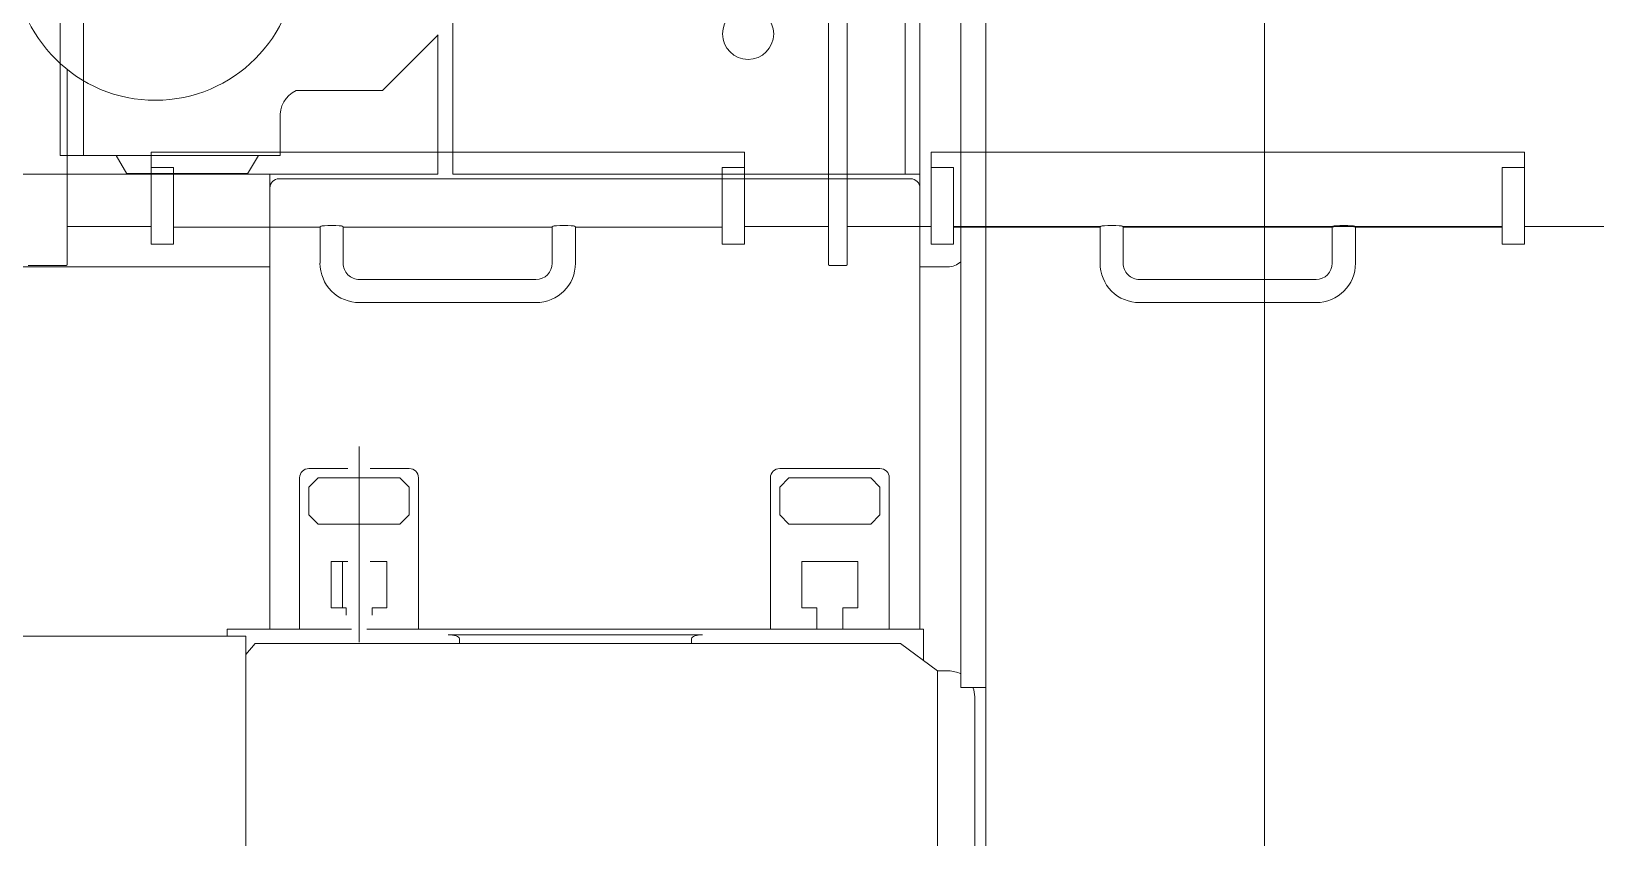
# Model space of a CAD drawing. Extents: x -681219 to -550379, y -242630 to -158199.
# Drawn here: x -642873 to -641189, y -218581 to -217713 of the extents above; entities that cross this region are included whole.
import ezdxf

# ---------------------------------------------------------------- set-up
doc = ezdxf.new("R2010")
doc.units = 0
doc.header["$LTSCALE"] = 1000
doc.layers.get('0').update_dxf_attribs({"linetype": 'CONTINUOUS'})
doc.layers.add('famsun', color=7, linetype='CONTINUOUS', lineweight=0)
doc.layers.add('NEW1', color=2, linetype='CONTINUOUS')
doc.styles.add('ISOCP', font='isocp.shx', dxfattribs={"bigfont": 'gbcbig.shx'})
doc.dimstyles.new('STD2', dxfattribs={"dimscale": 40, "dimtxt": 2.5, "dimasz": 2.5, "dimexe": 1, "dimexo": 0.7, "dimgap": 0.7, "dimtad": 1, "dimdec": 0, "dimdsep": 46, "dimtxsty": 'ISOCP', "dimcen": 2.5, "dimadec": 1, "dimazin": 2, "dimtfac": 1, "dimtdec": 0, "dimtmove": 0, "dimatfit": 3, "dimfxl": 0, "dimarcsym": 0})

# ---------------------------------------------------------------- blocks, each defined once
blk = doc.blocks.new('*U45')
at = {"color": 0, "linetype": 'ByBlock', "lineweight": -2}
for p, q in [((3410.1, 1715.9), (3410.1, -686.2)), ((3110.1, 1587), (3110.1, 279.3)), ((2313.2, 1572.5), (2313.2, 947.5)), ((3058.1, 1531.6), (3058.1, 985)), ((3098.1, 1013), (3098.1, 1507)), ((3083.1, 1002.7), (3110.1, 1002.7)), ((3083.1, 158.3), (3083.1, 1002.7)), ((3018.1, 955.4), (3058.1, 985)), ((3058.1, 985), (3058.1, 985)), ((3058.2, 985), (3070.1, 985)), ((2313.2, 967.2), (2323.1, 955.4)), ((3043.1, 973.9), (3043.1, 940)), ((2003.1, 947.5), (2313.2, 947.5)), ((2293.1, 940), (2293.1, 947.5)), ((3018.1, 955.4), (2323.1, 955.4)), ((3018.1, 955.4), (2323.1, 955.4)), ((2435.1, 743.2), (2435.1, 954)), ((2531.1, 946), (2805.1, 946)), ((2543.1, 955.4), (2543.1, 950.4)), ((2793.1, 950.4), (2793.1, 955.4)), ((2293.1, 940), (2426.9, 940)), ((2339.1, 940), (2339.1, 465)), ((2371.1, 940), (2371.1, 777)), ((2443.4, 940), (3043.1, 940)), ((2499.1, 777), (2499.1, 940)), ((2878.1, 940), (2878.1, 777)), ((2928.1, 940), (2928.1, 917)), ((2956.1, 917), (2956.1, 940)), ((3006.1, 777), (3006.1, 940)), ((3039.1, 465), (3039.1, 940)), ((2405.1, 917), (2405.1, 867)), ((2421.1, 917), (2405.1, 917)), ((2417.1, 867), (2417.1, 917)), ((2421.1, 925), (2421.1, 917)), ((2449.1, 917), (2449.1, 925)), ((2465.1, 917), (2449.1, 917)), ((2465.1, 867), (2465.1, 917)), ((2912.1, 917), (2912.1, 867)), ((2928.1, 917), (2912.1, 917)), ((2972.1, 917), (2956.1, 917)), ((2972.1, 867), (2972.1, 917)), ((2405.1, 867), (2423.1, 867)), ((2447.1, 867), (2465.1, 867)), ((2912.1, 867), (2972.1, 867)), ((2391.1, 827), (2381.1, 817)), ((2391.1, 827), (2479.1, 827)), ((2489.1, 817), (2479.1, 827)), ((2898.1, 827), (2888.1, 817)), ((2898.1, 827), (2986.1, 827)), ((2996.1, 817), (2986.1, 827)), ((2381.1, 787), (2381.1, 817)), ((2489.1, 817), (2489.1, 787)), ((2888.1, 787), (2888.1, 817)), ((2996.1, 817), (2996.1, 787)), ((2381.1, 787), (2391.1, 777)), ((2479.1, 777), (2391.1, 777)), ((2479.1, 777), (2489.1, 787)), ((2888.1, 787), (2898.1, 777)), ((2986.1, 777), (2898.1, 777)), ((2986.1, 777), (2996.1, 787)), ((2381.1, 767), (2423.1, 767)), ((2447.1, 767), (2489.1, 767)), ((2888.1, 767), (2996.1, 767)), ((2339.1, 550), (1850.3, 550)), ((3069.1, 550), (3039.1, 550)), ((2339.1, 465), (2339.1, 450)), ((2349.1, 455), (3029.1, 455)), ((3039.1, 465), (3039.1, 450)), ((1914.1, 450), (2520.1, 450)), ((2185.1, 449.5), (2173.5, 430)), ((2326.8, 430), (2315.1, 449.5)), ((2520.1, 450), (2520.1, 300.1)), ((2536.1, 450), (2536.1, 222)), ((2536.1, 450), (3023.1, 450)), ((3023.1, 450), (3023.1, 272)), ((3023.1, 450), (3039.1, 450)), ((3039.1, 450), (3039.1, 272)), ((2113.2, 430), (2113.2, 213.4)), ((2113.2, 430), (2138.2, 430)), ((2138.2, 215), (2138.2, 430)), ((2220.2, 430), (2138.2, 430)), ((2350.2, 430), (2220.2, 430)), ((2350.2, 390), (2350.2, 430)), ((2350.1, 389.4), (2350.1, 384.8)), ((2460.2, 360), (2367.2, 360)), ((2520.2, 300), (2460.2, 360))]:
    blk.add_line(p, q, dxfattribs=at)
blk.add_circle((2854.1, 299), 27.5, dxfattribs=at)
for centre, radius, start, end in [((3070.1, 1013), 28, 338.5, 0), ((3070.1, 1013), 28, 270, 297.664), ((2381.1, 777), 10, 180, 270), ((2489.1, 777), 10, 270, 0), ((2888.1, 777), 10, 180, 270), ((2996.1, 777), 10, 270, 0), ((3069.1, 530), 20, 45.573, 90), ((2349.1, 465), 10, 180, 270), ((3029.1, 465), 10, 270, 0), ((2380.1, 387.1), 30, 174.4603, 244.6173)]:
    blk.add_arc(centre, radius, start, end, dxfattribs=at)
for centre, start_param, end_param in [((2531.1, 950.4), 4.712389, 6.283185), ((2805.1, 950.4), 3.141593, 4.712389)]:
    blk.add_ellipse(centre, major_axis=(12, 0), ratio=0.36397, start_param=start_param, end_param=end_param, dxfattribs=at)
blk.add_ellipse((2250.1, 449.5), major_axis=(65, 0), ratio=0.004363, dxfattribs=at)
blk = doc.blocks.new('SPTZ020B_V00760_XY_A_SPTZ33_P3(配SJPS165)_V_2', base_point=(6039.2, 2190.8))
at = {"color": 0, "linetype": 'ByBlock', "lineweight": -2}
for p, q in [((6753.2, 1909.6), (6753.2, 1643.3)), ((6773.2, 1643.3), (6773.2, 1909.6)), ((5933.2, 1853.8), (5933.2, 1643.3)), ((6023.7, 1665.3), (6023.7, 1764.5)), ((6023.7, 1764.5), (6662.7, 1764.5)), ((6662.7, 1748.1), (6662.7, 1764.5)), ((6863.7, 1764.5), (6863.7, 1748.1)), ((6863.7, 1764.5), (7502.7, 1764.5)), ((6863.7, 1761.8), (6863.7, 1750.1)), ((6863.7, 1761.8), (6863.7, 1761.8)), ((7502.7, 1748.1), (7502.7, 1764.5)), ((6023.7, 1748.1), (6047.7, 1748.1)), ((6047.7, 1665.3), (6047.7, 1748.1)), ((6638.7, 1738.1), (6638.7, 1748.1)), ((6638.7, 1748.1), (6662.7, 1748.1)), ((6638.7, 1665.3), (6638.7, 1747.5)), ((6662.7, 1665.3), (6662.7, 1748.1)), ((6863.7, 1750.1), (6863.7, 1750.1)), ((6863.7, 1749.7), (6863.7, 1749.7)), ((6863.7, 1665.3), (6863.7, 1749.7)), ((6863.7, 1748.1), (6887.7, 1748.1)), ((6887.7, 1665.3), (6887.7, 1748.1)), ((6887.7, 1736.6), (6887.7, 1748.1)), ((6887.7, 1739.5), (6887.7, 1739.5)), ((6887.7, 1739), (6887.7, 1739)), ((7478.7, 1738.1), (7478.7, 1748.1)), ((7478.7, 1748.1), (7502.7, 1748.1)), ((7478.7, 1665.3), (7478.7, 1747.5)), ((7502.7, 1665.3), (7502.7, 1748.1)), ((6206.7, 1684.8), (6205.7, 1683.9)), ((6230.6, 1683.9), (6229.6, 1684.8)), ((6456.7, 1684.8), (6455.7, 1683.9)), ((6480.6, 1683.9), (6479.6, 1684.8)), ((7046.7, 1684.8), (7045.7, 1683.9)), ((7070.6, 1683.9), (7069.6, 1684.8)), ((7296.7, 1684.8), (7295.7, 1683.9)), ((7320.6, 1683.9), (7319.6, 1684.8)), ((5933.2, 1684.3), (6023.7, 1684.3)), ((6047.7, 1683.6), (6205.7, 1683.6)), ((6205.7, 1683.8), (6205.7, 1644.9)), ((6230.7, 1644.9), (6230.7, 1683.8)), ((6230.7, 1683.6), (6455.7, 1683.6)), ((6455.7, 1683.8), (6455.7, 1644.9)), ((6480.7, 1644.9), (6480.7, 1683.8)), ((6480.7, 1683.6), (6638.7, 1683.6)), ((6662.7, 1684.3), (6753.2, 1684.3)), ((6773.2, 1684.3), (6863.7, 1684.3)), ((6887.7, 1684.3), (7046.2, 1684.3)), ((6887.7, 1683.6), (7045.7, 1683.6)), ((7045.7, 1683.8), (7045.7, 1644.9)), ((7070.2, 1684.3), (7296.2, 1684.3)), ((7070.7, 1644.9), (7070.7, 1683.8)), ((7070.7, 1683.6), (7295.7, 1683.6)), ((7295.7, 1683.8), (7295.7, 1644.9)), ((7320.2, 1684.3), (7478.7, 1684.3)), ((7320.7, 1644.9), (7320.7, 1683.8)), ((7320.7, 1683.6), (7478.7, 1683.6)), ((7502.7, 1684.3), (7593.2, 1684.3)), ((6023.7, 1665.3), (6047.7, 1665.3)), ((6638.7, 1665.3), (6662.7, 1665.3)), ((6863.7, 1665.3), (6887.7, 1665.3)), ((7478.7, 1665.3), (7502.7, 1665.3)), ((5891.2, 1642.3), (5932.2, 1642.3)), ((5932.2, 1642.3), (5933.2, 1643.3)), ((6753.2, 1643.3), (6754.2, 1642.3)), ((6754.2, 1642.3), (6772.2, 1642.3)), ((6772.2, 1642.3), (6773.2, 1643.3)), ((6438.2, 1627.4), (6248.2, 1627.4)), ((7278.2, 1627.4), (7088.2, 1627.4)), ((6248.2, 1602.4), (6438.2, 1602.4)), ((7088.2, 1602.4), (7278.2, 1602.4))]:
    blk.add_line(p, q, dxfattribs=at)
for centre, radius, start, end in [((6028.2, 1972.3), 152, 180.1891, 179.8109), ((6248.1, 1644.9), 42.5, 180.0337, 270.0338), ((6248.1, 1644.9), 17.5, 180.0813, 270.0827), ((6438.2, 1644.9), 42.5, 269.9664, 359.9662), ((6438.2, 1644.9), 17.5, 269.919, 359.917), ((7088.1, 1644.9), 42.5, 180.0337, 270.0338), ((7088.1, 1644.9), 17.5, 180.0813, 270.0827), ((7278.2, 1644.9), 42.5, 269.9664, 359.9662), ((7278.2, 1644.9), 17.5, 269.919, 359.917)]:
    blk.add_arc(centre, radius, start, end, dxfattribs=at)
for centre, major_axis, start_param, end_param in [((6218.2, 1684.8), (11.5, 0), 0.057849, 3.083744), ((6468.2, 1684.8), (11.5, 0), 0.057849, 3.083744), ((7058.2, 1684.8), (11.5, 0), 0.057849, 3.083744), ((7308.2, 1684.8), (11.5, 0), 0.057849, 3.083744), ((7308.2, 1683.8), (12.5, 0), 0, 3.141593)]:
    blk.add_ellipse(centre, major_axis=major_axis, ratio=0.05772, start_param=start_param, end_param=end_param, dxfattribs=at)

msp = doc.modelspace()

# ---------------------------------------------------------------- block references
at = {"layer": 'famsun'}
msp.add_blockref('SPTZ020B_V00760_XY_A_SPTZ33_P3(配SJPS165)_V_2', (-642728.8199, -217416.6983), dxfattribs=at)
at = {"layer": 'famsun', "xscale": -1, "rotation": 180}
msp.add_blockref('*U45', (-644955.4609, -217416.6983), dxfattribs=at)

# ---------------------------------------------------------------- leaders
at = {"layer": 'NEW1', "color": 2}
msp.add_leader([(-640063.8199, -217741.5316), (-641232.846, -219397.7207)], dimstyle='STD2', override={"dimgap": 0.7, "dimtad": 0}, dxfattribs=at)

doc.saveas('drawing.dxf')
